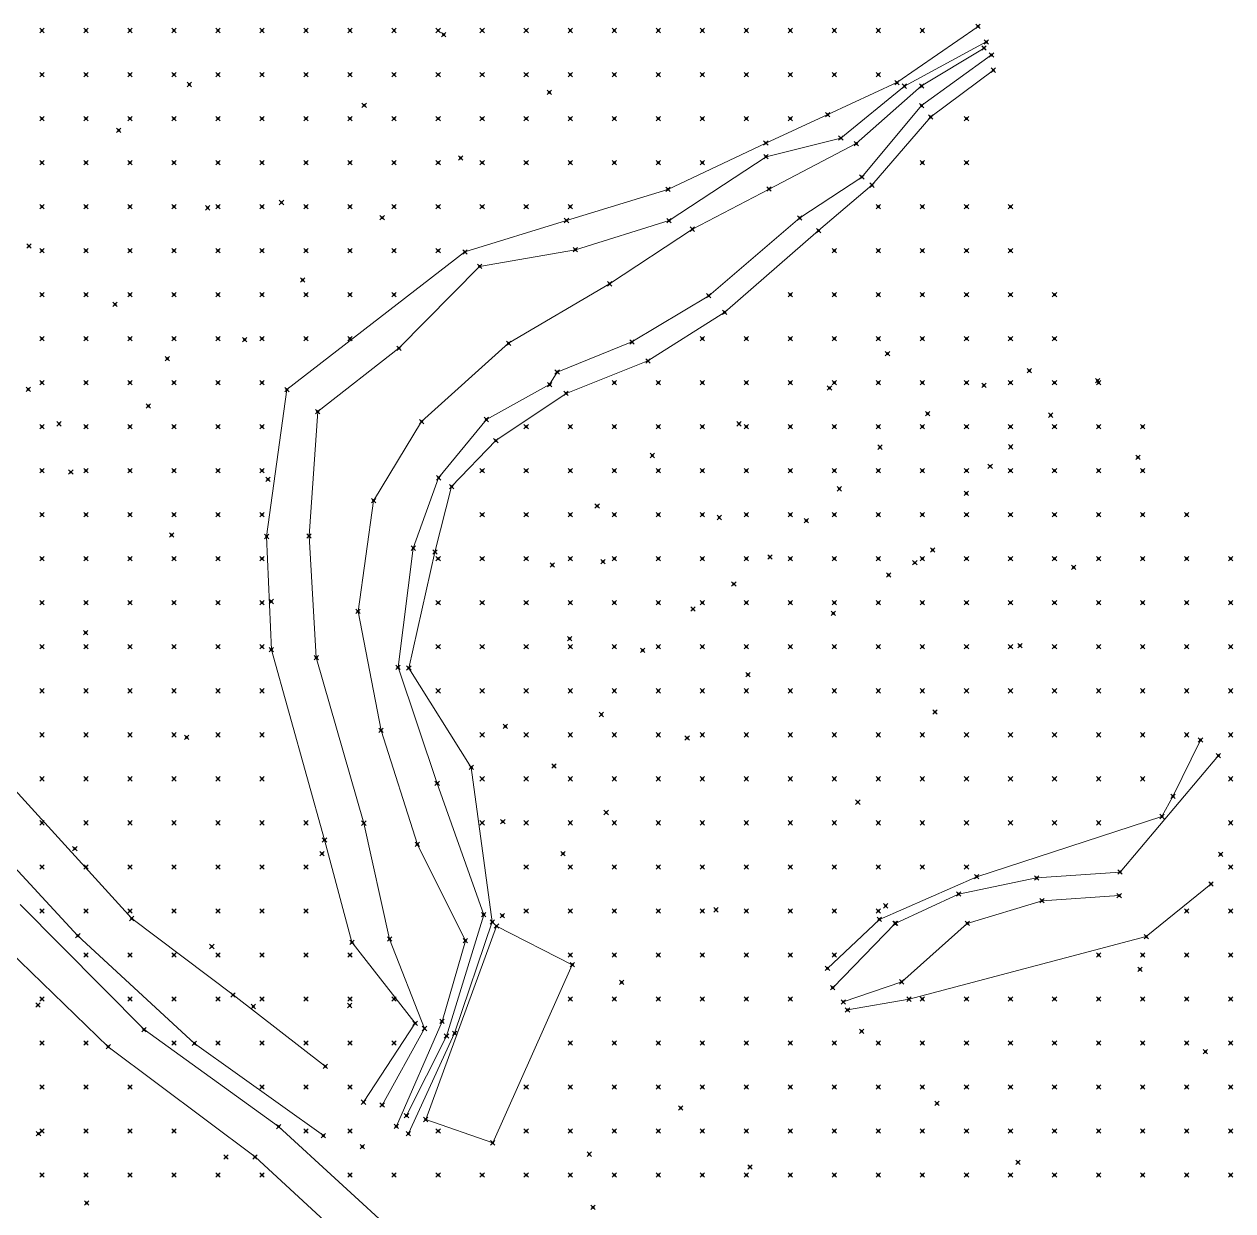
# Model space of a CAD drawing. Header units: metres. Extents: x 441556 to 446409, y 432338 to 461058.
# Drawn here: x 444496.2 to 444578.6, y 445076.2 to 445157.1 of the extents above; entities that cross this region are included whole.
import ezdxf

# ---------------------------------------------------------------- set-up
doc = ezdxf.new("R2010")
doc.units = ezdxf.units.M
doc.header["$MEASUREMENT"] = 0
doc.header["$PDMODE"] = 35
doc.header["$PDSIZE"] = 0.15
for name, color, linetype, lineweight in [('DTM-BRE-RevN_GRP_CONSTRUCTIE', 2, 'Continuous', 0), ('DTM-BRE-RevN_GRP_DRUM PAMANT', 2, 'Continuous', 0), ('DTM-BRE-RevN_GRP_FIRUL APEI', 2, 'Continuous', 0), ('DTM-BRE-RevN_GRP_RAU', 2, 'Continuous', 0), ('DTM-BRE-RevN_GRP_TALUZ JOS', 2, 'Continuous', 0), ('DTM-BRE-RevN_GRP_TALUZ SUS', 2, 'Continuous', 0), ('DTM-NOK-RevN_LIDAR_co_lidar', 91, 'Continuous', 0), ('DTM-NOK-RevN_RTK', 32, 'Continuous', 0)]:
    doc.layers.add(name, color=color, linetype=linetype, lineweight=lineweight)

msp = doc.modelspace()

# ---------------------------------------------------------------- linework, layer by layer
at = {"layer": 'DTM-BRE-RevN_GRP_CONSTRUCTIE'}
for p, q in [((444528.425, 445095.622, 361.107), (444523.601, 445082.444, 359.152)), ((444533.587, 445092.993, 361.254), (444528.425, 445095.622, 361.107)), ((444528.162, 445080.853, 359.206), (444533.587, 445092.993, 361.254)), ((444523.601, 445082.444, 359.152), (444528.162, 445080.853, 359.206))]:
    msp.add_line(p, q, dxfattribs=at)
at = {"layer": 'DTM-BRE-RevN_GRP_DRUM PAMANT'}
for p, q in [((444495.969, 445097.09, 359.726), (444504.409, 445088.569, 358.851)), ((444501.971, 445087.401, 358.858), (444494.104, 445095.017, 359.708)), ((444504.409, 445088.569, 358.851), (444513.578, 445081.965, 358.048)), ((444511.976, 445079.894, 357.945), (444501.971, 445087.401, 358.858)), ((444513.578, 445081.965, 358.048), (444522.234, 445074.032, 357.37)), ((444520.409, 445072.13, 357.335), (444511.976, 445079.894, 357.945))]:
    msp.add_line(p, q, dxfattribs=at)
at = {"layer": 'DTM-BRE-RevN_GRP_FIRUL APEI'}
for p, q in [((444561.64, 445155.454, 383.611), (444557.387, 445152.868, 381.37)), ((444557.387, 445152.868, 381.37), (444552.933, 445148.939, 378.505)), ((444552.933, 445148.939, 378.505), (444546.993, 445145.845, 375.768)), ((444546.993, 445145.845, 375.768), (444541.773, 445143.113, 373.649)), ((444541.773, 445143.113, 373.649), (444536.125, 445139.385, 371.305)), ((444536.125, 445139.385, 371.305), (444529.245, 445135.332, 369.064)), ((444529.245, 445135.332, 369.064), (444523.325, 445130.002, 366.853)), ((444523.325, 445130.002, 366.853), (444520.048, 445124.608, 365.723)), ((444520.048, 445124.608, 365.723), (444518.991, 445117.07, 364.076)), ((444518.991, 445117.07, 364.076), (444520.561, 445108.954, 362.596)), ((444520.561, 445108.954, 362.596), (444523.035, 445101.192, 361.425)), ((444523.035, 445101.192, 361.425), (444526.308, 445094.624, 360.911)), ((444526.308, 445094.624, 360.911), (444524.711, 445089.13, 360.256)), ((444524.711, 445089.13, 360.256), (444521.603, 445081.981, 358.513))]:
    msp.add_line(p, q, dxfattribs=at)
at = {"layer": 'DTM-BRE-RevN_GRP_RAU'}
for p, q in [((444556.215, 445152.853, 381.209), (444561.787, 445155.869, 383.863)), ((444562.147, 445154.982, 383.928), (444557.381, 445151.527, 381.111)), ((444551.881, 445149.315, 378.29), (444556.215, 445152.853, 381.209)), ((444557.381, 445151.527, 381.111), (444553.314, 445146.662, 378.084)), ((444546.785, 445148.049, 376.323), (444551.881, 445149.315, 378.29)), ((444540.182, 445143.691, 373.413), (444546.785, 445148.049, 376.323)), ((444553.314, 445146.662, 378.084), (444549.085, 445143.876, 376.277)), ((444533.796, 445141.711, 371.64), (444540.182, 445143.691, 373.413)), ((444549.085, 445143.876, 376.277), (444542.882, 445138.572, 372.908)), ((444527.27, 445140.571, 370.694), (444533.796, 445141.711, 371.64)), ((444521.775, 445134.999, 368.105), (444527.27, 445140.571, 370.694)), ((444542.882, 445138.572, 372.908), (444537.651, 445135.428, 371.162)), ((444537.651, 445135.428, 371.162), (444532.555, 445133.374, 369.856)), ((444516.243, 445130.676, 367.064), (444521.775, 445134.999, 368.105)), ((444532.555, 445133.374, 369.856), (444532.044, 445132.521, 370.413)), ((444532.044, 445132.521, 370.413), (444527.736, 445130.144, 367.885)), ((444515.657, 445122.207, 365.545), (444516.243, 445130.676, 367.064)), ((444527.736, 445130.144, 367.885), (444524.476, 445126.169, 366.741)), ((444524.476, 445126.169, 366.741), (444522.75, 445121.376, 365.394)), ((444516.143, 445113.917, 364.334), (444515.657, 445122.207, 365.545)), ((444522.75, 445121.376, 365.394), (444521.719, 445113.256, 363.516)), ((444519.385, 445102.635, 361.825), (444516.143, 445113.917, 364.334)), ((444521.719, 445113.256, 363.516), (444524.383, 445105.347, 361.982)), ((444570.905, 445099.307, 367.057), (444577.607, 445107.243, 373.01)), ((444524.383, 445105.347, 361.982), (444527.551, 445096.399, 361.053)), ((444521.138, 445094.739, 361.393), (444519.385, 445102.635, 361.825)), ((444565.217, 445098.907, 365.815), (444570.905, 445099.307, 367.057)), ((444559.906, 445097.803, 364.947), (444565.217, 445098.907, 365.815)), ((444555.58, 445095.805, 364.049), (444559.906, 445097.803, 364.947)), ((444565.588, 445097.35, 365.661), (444560.494, 445095.809, 364.75)), ((444570.845, 445097.704, 366.786), (444565.588, 445097.35, 365.661)), ((444527.551, 445096.399, 361.053), (444525.015, 445088.127, 360.189)), ((444551.328, 445091.424, 363.105), (444555.58, 445095.805, 364.049)), ((444560.494, 445095.809, 364.75), (444556.031, 445091.824, 363.813)), ((444523.518, 445088.646, 360.458), (444521.138, 445094.739, 361.393)), ((444556.031, 445091.824, 363.813), (444552.043, 445090.459, 363.145)), ((444520.633, 445083.431, 359.174), (444523.518, 445088.646, 360.458)), ((444525.015, 445088.127, 360.189), (444522.29, 445082.713, 358.9))]:
    msp.add_line(p, q, dxfattribs=at)
at = {"layer": 'DTM-BRE-RevN_GRP_TALUZ JOS'}
for p, q in [((444499.899, 445094.967, 359.629), (444492.215, 445103.262, 360.719)), ((444507.846, 445087.634, 358.792), (444499.899, 445094.967, 359.629)), ((444516.628, 445081.348, 358.223), (444507.846, 445087.634, 358.792))]:
    msp.add_line(p, q, dxfattribs=at)
at = {"layer": 'DTM-BRE-RevN_GRP_TALUZ SUS'}
for p, q in [((444555.706, 445153.097, 381.459), (444561.231, 445156.929, 384.685)), ((444562.276, 445153.944, 384.287), (444558.005, 445150.755, 381.458)), ((444550.993, 445150.918, 378.852), (444555.706, 445153.097, 381.459)), ((444546.774, 445148.975, 376.889), (444550.993, 445150.918, 378.852)), ((444558.005, 445150.755, 381.458), (444554.004, 445146.107, 378.492)), ((444540.102, 445145.819, 374.371), (444546.774, 445148.975, 376.889)), ((444554.004, 445146.107, 378.492), (444550.364, 445143.016, 376.906)), ((444533.192, 445143.699, 372.776), (444540.102, 445145.819, 374.371)), ((444526.269, 445141.559, 371.649), (444533.192, 445143.699, 372.776)), ((444550.364, 445143.016, 376.906), (444543.971, 445137.449, 373.874)), ((444514.142, 445132.18, 368.199), (444526.269, 445141.559, 371.649)), ((444543.971, 445137.449, 373.874), (444538.742, 445134.136, 371.99)), ((444538.742, 445134.136, 371.99), (444533.165, 445131.924, 370.857)), ((444512.758, 445122.171, 366.278), (444514.142, 445132.18, 368.199)), ((444533.165, 445131.924, 370.857), (444528.38, 445128.702, 368.624)), ((444528.38, 445128.702, 368.624), (444525.363, 445125.573, 367.621)), ((444525.363, 445125.573, 367.621), (444524.229, 445121.105, 366.353)), ((444513.084, 445114.456, 365.279), (444512.758, 445122.171, 366.278)), ((444524.229, 445121.105, 366.353), (444522.45, 445113.205, 363.942)), ((444516.707, 445101.496, 363.658), (444513.084, 445114.456, 365.279)), ((444522.45, 445113.205, 363.942), (444526.708, 445106.436, 363.232)), ((444574.506, 445104.465, 372.181), (444576.385, 445108.301, 373.977)), ((444526.708, 445106.436, 363.232), (444528.135, 445095.903, 361.029)), ((444503.574, 445096.139, 363.316), (444495.387, 445105.148, 363.794)), ((444573.76, 445103.091, 371.332), (444574.506, 445104.465, 372.181)), ((444561.143, 445098.99, 366.517), (444573.76, 445103.091, 371.332)), ((444518.576, 445094.523, 362.854), (444516.707, 445101.496, 363.658)), ((444554.509, 445096.079, 363.868), (444561.143, 445098.99, 366.517)), ((444577.093, 445098.489, 371.314), (444572.685, 445094.905, 369.911)), ((444510.473, 445090.936, 362.717), (444503.574, 445096.139, 363.316)), ((444528.135, 445095.903, 361.029), (444525.572, 445088.323, 360.458)), ((444550.975, 445092.741, 363.041), (444554.509, 445096.079, 363.868)), ((444572.685, 445094.905, 369.911), (444556.532, 445090.643, 364.3)), ((444522.883, 445089.005, 361.147), (444518.576, 445094.523, 362.854)), ((444516.768, 445086.059, 360.786), (444510.473, 445090.936, 362.717)), ((444556.532, 445090.643, 364.3), (444552.334, 445089.907, 363.327)), ((444519.363, 445083.628, 359.686), (444522.883, 445089.005, 361.147)), ((444525.572, 445088.323, 360.458), (444522.425, 445081.48, 358.776))]:
    msp.add_line(p, q, dxfattribs=at)
at = {"layer": 'DTM-NOK-RevN_LIDAR_co_lidar'}
for p in [(444497.453, 445156.646, 369.68), (444500.453, 445156.646, 370.379), (444503.452, 445156.646, 371.12), (444506.451, 445156.646, 371.94), (444509.451, 445156.646, 372.799), (444512.45, 445156.646, 373.687), (444515.45, 445156.646, 374.635), (444518.449, 445156.646, 375.547), (444521.448, 445156.646, 376.422), (444524.448, 445156.646, 377.3), (444527.447, 445156.646, 378.117), (444530.446, 445156.646, 378.922), (444533.446, 445156.646, 379.814), (444536.445, 445156.646, 380.573), (444539.444, 445156.646, 381.19), (444542.444, 445156.646, 382.003), (444545.443, 445156.646, 381.813), (444548.442, 445156.646, 381.444), (444551.442, 445156.646, 382.379), (444554.441, 445156.646, 382.867), (444557.44, 445156.646, 383.029), (444497.453, 445153.647, 369.418), (444500.453, 445153.647, 370.065), (444503.452, 445153.647, 370.803), (444506.451, 445153.647, 371.628), (444509.451, 445153.647, 372.509), (444512.45, 445153.647, 373.373), (444515.45, 445153.647, 374.251), (444518.449, 445153.647, 375.159), (444521.448, 445153.647, 376.032), (444524.448, 445153.647, 376.883), (444527.447, 445153.647, 377.706), (444530.446, 445153.647, 378.493), (444533.446, 445153.647, 379.379), (444536.445, 445153.647, 379.832), (444539.444, 445153.647, 379.467), (444542.444, 445153.647, 379.927), (444545.443, 445153.647, 379.728), (444548.442, 445153.647, 379.752), (444551.442, 445153.647, 380.439), (444554.441, 445153.647, 380.955), (444497.453, 445150.647, 369.151), (444500.453, 445150.647, 369.803), (444503.452, 445150.647, 370.52), (444506.451, 445150.647, 371.338), (444509.451, 445150.647, 372.182), (444512.45, 445150.647, 373.022), (444515.45, 445150.647, 373.871), (444518.449, 445150.647, 374.782), (444521.448, 445150.647, 375.662), (444524.448, 445150.647, 376.454), (444527.447, 445150.647, 377.106), (444530.446, 445150.647, 377.471), (444533.446, 445150.647, 377.93), (444536.445, 445150.647, 378.097), (444539.444, 445150.647, 377.097), (444542.444, 445150.647, 377.469), (444545.443, 445150.647, 377.607), (444548.442, 445150.647, 378.016), (444560.44, 445150.647, 382.928), (444497.453, 445147.648, 368.865), (444500.453, 445147.648, 369.565), (444503.452, 445147.648, 370.264), (444506.451, 445147.648, 371.037), (444509.451, 445147.648, 371.816), (444512.45, 445147.648, 372.636), (444515.45, 445147.648, 373.484), (444518.449, 445147.648, 374.393), (444521.448, 445147.648, 375.253), (444524.448, 445147.648, 375.82), (444527.447, 445147.648, 375.863), (444530.446, 445147.648, 375.467), (444533.446, 445147.648, 375.295), (444536.445, 445147.648, 375.374), (444539.444, 445147.648, 375.089), (444542.444, 445147.648, 375.605), (444557.44, 445147.648, 380.551), (444560.44, 445147.648, 382.444), (444497.453, 445144.649, 368.629), (444500.453, 445144.649, 369.305), (444503.452, 445144.649, 369.98), (444506.451, 445144.649, 370.648), (444509.451, 445144.649, 371.39), (444512.45, 445144.649, 372.179), (444515.45, 445144.649, 372.97), (444518.449, 445144.649, 373.742), (444521.448, 445144.649, 374.46), (444524.448, 445144.649, 374.522), (444527.447, 445144.649, 373.818), (444530.446, 445144.649, 373.217), (444533.446, 445144.649, 373.104), (444554.441, 445144.649, 378.921), (444557.44, 445144.649, 380.885), (444560.44, 445144.649, 382.606), (444563.439, 445144.649, 384.778), (444497.453, 445141.649, 368.384), (444500.453, 445141.649, 368.988), (444503.452, 445141.649, 369.602), (444506.451, 445141.649, 370.208), (444509.451, 445141.649, 370.843), (444512.45, 445141.649, 371.579), (444515.45, 445141.649, 372.161), (444518.449, 445141.649, 372.413), (444521.448, 445141.649, 372.646), (444524.448, 445141.649, 372.184), (444551.442, 445141.649, 378.324), (444554.441, 445141.649, 379.703), (444557.44, 445141.649, 381.141), (444560.44, 445141.649, 383.506), (444563.439, 445141.649, 384.561), (444497.453, 445138.65, 368.109), (444500.453, 445138.65, 368.692), (444503.452, 445138.65, 369.224), (444506.451, 445138.65, 369.674), (444509.451, 445138.65, 370.125), (444512.45, 445138.65, 370.648), (444515.45, 445138.65, 370.876), (444518.449, 445138.65, 370.561), (444521.448, 445138.65, 369.84), (444548.442, 445138.65, 375.834), (444551.442, 445138.65, 378.011), (444554.441, 445138.65, 379.773), (444557.44, 445138.65, 381.406), (444560.44, 445138.65, 384.36), (444563.439, 445138.65, 385.831), (444566.438, 445138.65, 387.873), (444497.453, 445135.651, 367.757), (444500.453, 445135.651, 368.405), (444503.452, 445135.651, 368.852), (444506.451, 445135.651, 369.128), (444509.451, 445135.651, 369.378), (444512.45, 445135.651, 369.412), (444515.45, 445135.651, 369.263), (444518.449, 445135.651, 368.777), (444542.444, 445135.651, 373.25), (444545.443, 445135.651, 375.053), (444548.442, 445135.651, 376.28), (444551.442, 445135.651, 377.524), (444554.441, 445135.651, 379.99), (444557.44, 445135.651, 382.51), (444560.44, 445135.651, 384.068), (444563.439, 445135.651, 386.713), (444566.438, 445135.651, 388.12), (444497.453, 445132.651, 367.482), (444500.453, 445132.651, 368.079), (444503.452, 445132.651, 368.439), (444506.451, 445132.651, 368.603), (444509.451, 445132.651, 368.589), (444512.45, 445132.651, 368.444), (444536.445, 445132.651, 371.494), (444539.444, 445132.651, 372.802), (444542.444, 445132.651, 374.116), (444545.443, 445132.651, 376.388), (444548.442, 445132.651, 377.566), (444551.442, 445132.651, 378.376), (444554.441, 445132.651, 379.584), (444557.44, 445132.651, 380.923), (444560.44, 445132.651, 383.639), (444563.439, 445132.651, 385.812), (444566.438, 445132.651, 386.881), (444569.438, 445132.651, 388.461), (444497.453, 445129.652, 366.914), (444500.453, 445129.652, 367.676), (444503.452, 445129.652, 368.069), (444506.451, 445129.652, 368.115), (444509.451, 445129.652, 367.884), (444512.45, 445129.652, 367.484), (444530.446, 445129.652, 369.692), (444533.446, 445129.652, 371.496), (444536.445, 445129.652, 373.219), (444539.444, 445129.652, 374.801), (444542.444, 445129.652, 376.029), (444545.443, 445129.652, 376.625), (444548.442, 445129.652, 377.317), (444551.442, 445129.652, 377.911), (444554.441, 445129.652, 379.452), (444557.44, 445129.652, 379.93), (444560.44, 445129.652, 383.306), (444563.439, 445129.652, 385.131), (444566.438, 445129.652, 385.437), (444569.438, 445129.652, 386.159), (444572.437, 445129.652, 387.328), (444497.453, 445126.653, 366.42), (444500.453, 445126.653, 367.089), (444503.452, 445126.653, 367.64), (444506.451, 445126.653, 367.633), (444509.451, 445126.653, 367.383), (444512.45, 445126.653, 366.931), (444527.447, 445126.653, 368.326), (444530.446, 445126.653, 369.956), (444533.446, 445126.653, 371.784), (444536.445, 445126.653, 373.494), (444539.444, 445126.653, 374.406), (444542.444, 445126.653, 374.895), (444545.443, 445126.653, 375.599), (444548.442, 445126.653, 375.945), (444551.442, 445126.653, 376.976), (444554.441, 445126.653, 378.206), (444557.44, 445126.653, 379.976), (444560.44, 445126.653, 380.628), (444563.439, 445126.653, 383.207), (444566.438, 445126.653, 383.399), (444569.438, 445126.653, 384.318), (444572.437, 445126.653, 385.273), (444497.453, 445123.653, 366.086), (444500.453, 445123.653, 366.518), (444503.452, 445123.653, 367.041), (444506.451, 445123.653, 367.183), (444509.451, 445123.653, 366.953), (444512.45, 445123.653, 366.42), (444527.447, 445123.653, 367.869), (444530.446, 445123.653, 369.431), (444533.446, 445123.653, 371.241), (444536.445, 445123.653, 372.334), (444539.444, 445123.653, 372.466), (444542.444, 445123.653, 372.654), (444545.443, 445123.653, 373.566), (444548.442, 445123.653, 374.752), (444551.442, 445123.653, 375.984), (444554.441, 445123.653, 377.382), (444557.44, 445123.653, 379.026), (444560.44, 445123.653, 380.111), (444563.439, 445123.653, 380.905), (444566.438, 445123.653, 381.711), (444569.438, 445123.653, 382.497), (444572.437, 445123.653, 383.367), (444575.436, 445123.653, 384.446), (444497.453, 445120.654, 365.81), (444500.453, 445120.654, 366.17), (444503.452, 445120.654, 366.429), (444506.451, 445120.654, 366.69), (444509.451, 445120.654, 366.511), (444512.45, 445120.654, 365.87), (444524.448, 445120.654, 366.054), (444527.447, 445120.654, 367.986), (444530.446, 445120.654, 369.954), (444533.446, 445120.654, 371.194), (444536.445, 445120.654, 371.052), (444539.444, 445120.654, 370.212), (444542.444, 445120.654, 370.999), (444545.443, 445120.654, 372.296), (444548.442, 445120.654, 373.72), (444551.442, 445120.654, 374.977), (444554.441, 445120.654, 376.018), (444557.44, 445120.654, 377.714), (444560.44, 445120.654, 378.28), (444563.439, 445120.654, 379.402), (444566.438, 445120.654, 380.093), (444569.438, 445120.654, 381.086), (444572.437, 445120.654, 381.795), (444575.436, 445120.654, 383.271), (444578.436, 445120.654, 383.813), (444497.453, 445117.654, 365.52), (444500.453, 445117.654, 365.844), (444503.452, 445117.654, 366.019), (444506.451, 445117.654, 366.057), (444509.451, 445117.654, 365.999), (444512.45, 445117.654, 365.589), (444524.448, 445117.654, 366.33), (444527.447, 445117.654, 368.403), (444530.446, 445117.654, 368.977), (444533.446, 445117.654, 369.18), (444536.445, 445117.654, 368.997), (444539.444, 445117.654, 368.974), (444542.444, 445117.654, 370.141), (444545.443, 445117.654, 371.85), (444548.442, 445117.654, 373.41), (444551.442, 445117.654, 374.666), (444554.441, 445117.654, 375.212), (444557.44, 445117.654, 375.825), (444560.44, 445117.654, 376.611), (444563.439, 445117.654, 377.39), (444566.438, 445117.654, 378.309), (444569.438, 445117.654, 379.187), (444572.437, 445117.654, 380.704), (444575.436, 445117.654, 381.859), (444578.436, 445117.654, 379.522), (444497.453, 445114.655, 365.197), (444500.453, 445114.655, 365.521), (444503.452, 445114.655, 365.709), (444506.451, 445114.655, 365.659), (444509.451, 445114.655, 365.508), (444512.45, 445114.655, 365.115), (444524.448, 445114.655, 365.682), (444527.447, 445114.655, 367.638), (444530.446, 445114.655, 367.502), (444533.446, 445114.655, 366.857), (444536.445, 445114.655, 367.478), (444539.444, 445114.655, 368.138), (444542.444, 445114.655, 369.587), (444545.443, 445114.655, 371.762), (444548.442, 445114.655, 373.443), (444551.442, 445114.655, 373.829), (444554.441, 445114.655, 373.832), (444557.44, 445114.655, 374.489), (444560.44, 445114.655, 375.125), (444563.439, 445114.655, 375.613), (444566.438, 445114.655, 376.698), (444569.438, 445114.655, 378.012), (444572.437, 445114.655, 379.764), (444575.436, 445114.655, 378.404), (444578.436, 445114.655, 376.466), (444497.453, 445111.656, 364.91), (444500.453, 445111.656, 365.182), (444503.452, 445111.656, 365.409), (444506.451, 445111.656, 365.395), (444509.451, 445111.656, 365.119), (444512.45, 445111.656, 364.751), (444524.448, 445111.656, 364.133), (444527.447, 445111.656, 365.077), (444530.446, 445111.656, 365.445), (444533.446, 445111.656, 365.875), (444536.445, 445111.656, 366.489), (444539.444, 445111.656, 367.472), (444542.444, 445111.656, 368.975), (444545.443, 445111.656, 371.005), (444548.442, 445111.656, 372.317), (444551.442, 445111.656, 372.298), (444554.441, 445111.656, 371.918), (444557.44, 445111.656, 372.516), (444560.44, 445111.656, 372.49), (444563.439, 445111.656, 374.139), (444566.438, 445111.656, 375.32), (444569.438, 445111.656, 375.463), (444572.437, 445111.656, 376.092), (444575.436, 445111.656, 375.863), (444578.436, 445111.656, 375.503), (444497.453, 445108.656, 364.615), (444500.453, 445108.656, 364.838), (444503.452, 445108.656, 365.018), (444506.451, 445108.656, 365.056), (444509.451, 445108.656, 364.865), (444512.45, 445108.656, 364.523), (444527.447, 445108.656, 363.904), (444530.446, 445108.656, 364.522), (444533.446, 445108.656, 365.177), (444536.445, 445108.656, 366.181), (444539.444, 445108.656, 367.504), (444542.444, 445108.656, 368.521), (444545.443, 445108.656, 369.57), (444548.442, 445108.656, 370.466), (444551.442, 445108.656, 370.349), (444554.441, 445108.656, 370.022), (444557.44, 445108.656, 370.404), (444560.44, 445108.656, 370.516), (444563.439, 445108.656, 372.655), (444566.438, 445108.656, 373.148), (444569.438, 445108.656, 373.384), (444572.437, 445108.656, 372.662), (444575.436, 445108.656, 373.086), (444578.436, 445108.656, 374.17), (444497.453, 445105.657, 364.168), (444500.453, 445105.657, 364.429), (444503.452, 445105.657, 364.614), (444506.451, 445105.657, 364.697), (444509.451, 445105.657, 364.599), (444512.45, 445105.657, 364.304), (444527.447, 445105.657, 362.892), (444530.446, 445105.657, 363.794), (444533.446, 445105.657, 365.011), (444536.445, 445105.657, 366.563), (444539.444, 445105.657, 367.59), (444542.444, 445105.657, 367.578), (444545.443, 445105.657, 367.786), (444548.442, 445105.657, 368.256), (444551.442, 445105.657, 368.233), (444554.441, 445105.657, 368.086), (444557.44, 445105.657, 368.538), (444560.44, 445105.657, 368.826), (444563.439, 445105.657, 370.54), (444566.438, 445105.657, 371.663), (444569.438, 445105.657, 370.806), (444572.437, 445105.657, 370.354), (444578.436, 445105.657, 372.59), (444497.453, 445102.658, 363.67), (444500.453, 445102.658, 364.019), (444503.452, 445102.658, 364.207), (444506.451, 445102.658, 364.292), (444509.451, 445102.658, 364.26), (444512.45, 445102.658, 364.032), (444515.45, 445102.658, 363.587), (444527.447, 445102.658, 362.09), (444530.446, 445102.658, 363.378), (444533.446, 445102.658, 365.079), (444536.445, 445102.658, 366.229), (444539.444, 445102.658, 366.232), (444542.444, 445102.658, 365.893), (444545.443, 445102.658, 365.858), (444548.442, 445102.658, 366.002), (444551.442, 445102.658, 366.196), (444554.441, 445102.658, 366.353), (444557.44, 445102.658, 366.784), (444560.44, 445102.658, 367.503), (444563.439, 445102.658, 368.135), (444566.438, 445102.658, 368.891), (444569.438, 445102.658, 368.61), (444578.436, 445102.658, 371.647), (444497.453, 445099.658, 361.827), (444500.453, 445099.658, 363.464), (444503.452, 445099.658, 363.769), (444506.451, 445099.658, 363.868), (444509.451, 445099.658, 363.868), (444512.45, 445099.658, 363.686), (444515.45, 445099.658, 363.338), (444530.446, 445099.658, 362.684), (444533.446, 445099.658, 364.182), (444536.445, 445099.658, 364.807), (444539.444, 445099.658, 364.375), (444542.444, 445099.658, 364.11), (444545.443, 445099.658, 364.149), (444548.442, 445099.658, 364.341), (444551.442, 445099.658, 364.649), (444554.441, 445099.658, 365.061), (444557.44, 445099.658, 365.392), (444560.44, 445099.658, 366.143), (444578.436, 445099.658, 371.555), (444497.453, 445096.659, 360.057), (444500.453, 445096.659, 361.678), (444503.452, 445096.659, 363.071), (444506.451, 445096.659, 363.414), (444509.451, 445096.659, 363.44), (444512.45, 445096.659, 363.299), (444515.45, 445096.659, 363.02), (444530.446, 445096.659, 361.907), (444533.446, 445096.659, 362.784), (444536.445, 445096.659, 362.978), (444539.444, 445096.659, 362.618), (444542.444, 445096.659, 362.662), (444545.443, 445096.659, 362.968), (444548.442, 445096.659, 363.372), (444551.442, 445096.659, 363.819), (444554.441, 445096.659, 364.243), (444575.436, 445096.659, 369.965), (444578.436, 445096.659, 371.786), (444500.453, 445093.66, 359.764), (444503.452, 445093.66, 361.205), (444506.451, 445093.66, 362.441), (444509.451, 445093.66, 362.946), (444512.45, 445093.66, 362.923), (444515.45, 445093.66, 362.638), (444518.449, 445093.66, 362.077), (444533.446, 445093.66, 361.436), (444536.445, 445093.66, 361.597), (444539.444, 445093.66, 361.585), (444542.444, 445093.66, 361.97), (444545.443, 445093.66, 362.408), (444548.442, 445093.66, 362.853), (444551.442, 445093.66, 363.36), (444569.438, 445093.66, 368.188), (444572.437, 445093.66, 369.622), (444575.436, 445093.66, 370.701), (444578.436, 445093.66, 372.265), (444497.453, 445090.66, 358.825), (444503.452, 445090.66, 359.295), (444506.451, 445090.66, 360.512), (444509.451, 445090.66, 361.808), (444512.45, 445090.66, 362.39), (444515.45, 445090.66, 362.293), (444518.449, 445090.66, 361.908), (444521.448, 445090.66, 361.358), (444533.446, 445090.66, 360.552), (444536.445, 445090.66, 360.933), (444539.444, 445090.66, 361.348), (444542.444, 445090.66, 361.851), (444545.443, 445090.66, 362.225), (444548.442, 445090.66, 362.634), (444557.44, 445090.66, 364.378), (444560.44, 445090.66, 365.247), (444563.439, 445090.66, 366.035), (444566.438, 445090.66, 367.291), (444569.438, 445090.66, 368.431), (444572.437, 445090.66, 370.143), (444575.436, 445090.66, 371.617), (444578.436, 445090.66, 373.266), (444497.453, 445087.661, 358.121), (444500.453, 445087.661, 358.517), (444506.451, 445087.661, 358.829), (444509.451, 445087.661, 359.863), (444512.45, 445087.661, 360.68), (444515.45, 445087.661, 361.294), (444518.449, 445087.661, 361.343), (444521.448, 445087.661, 360.675), (444533.446, 445087.661, 360.275), (444536.445, 445087.661, 360.735), (444539.444, 445087.661, 361.288), (444542.444, 445087.661, 361.709), (444545.443, 445087.661, 362.025), (444548.442, 445087.661, 362.418), (444551.442, 445087.661, 362.915), (444554.441, 445087.661, 363.566), (444557.44, 445087.661, 364.528), (444560.44, 445087.661, 365.416), (444563.439, 445087.661, 366.181), (444566.438, 445087.661, 367.463), (444569.438, 445087.661, 369.087), (444572.437, 445087.661, 370.379), (444575.436, 445087.661, 372.262), (444578.436, 445087.661, 373.985), (444497.453, 445084.662, 357.561), (444500.453, 445084.662, 357.868), (444503.452, 445084.662, 358.038), (444512.45, 445084.662, 358.601), (444515.45, 445084.662, 359.559), (444518.449, 445084.662, 359.983), (444530.446, 445084.662, 359.773), (444533.446, 445084.662, 360.115), (444536.445, 445084.662, 360.566), (444539.444, 445084.662, 361.039), (444542.444, 445084.662, 361.374), (444545.443, 445084.662, 361.71), (444548.442, 445084.662, 362.276), (444551.442, 445084.662, 363.026), (444554.441, 445084.662, 364.037), (444557.44, 445084.662, 365.37), (444560.44, 445084.662, 366.326), (444563.439, 445084.662, 366.832), (444566.438, 445084.662, 367.856), (444569.438, 445084.662, 369.375), (444572.437, 445084.662, 370.736), (444575.436, 445084.662, 372.566), (444578.436, 445084.662, 374.163), (444497.453, 445081.662, 357.254), (444500.453, 445081.662, 357.236), (444503.452, 445081.662, 357.219), (444506.451, 445081.662, 357.671), (444515.45, 445081.662, 358.293), (444518.449, 445081.662, 358.542), (444524.448, 445081.662, 359.012), (444530.446, 445081.662, 359.455), (444533.446, 445081.662, 359.818), (444536.445, 445081.662, 360.213), (444539.444, 445081.662, 360.646), (444542.444, 445081.662, 361.081), (444545.443, 445081.662, 361.771), (444548.442, 445081.662, 362.729), (444551.442, 445081.662, 363.789), (444554.441, 445081.662, 365.276), (444557.44, 445081.662, 366.832), (444560.44, 445081.662, 367.714), (444563.439, 445081.662, 367.927), (444566.438, 445081.662, 368.709), (444569.438, 445081.662, 369.82), (444572.437, 445081.662, 371.448), (444575.436, 445081.662, 373.236), (444578.436, 445081.662, 374.784), (444497.453, 445078.663, 356.905), (444500.453, 445078.663, 356.993), (444503.452, 445078.663, 356.974), (444506.451, 445078.663, 356.975), (444509.451, 445078.663, 357.301), (444512.45, 445078.663, 357.535), (444518.449, 445078.663, 357.772), (444521.448, 445078.663, 358.094), (444524.448, 445078.663, 358.492), (444527.447, 445078.663, 358.846), (444530.446, 445078.663, 359.174), (444533.446, 445078.663, 359.503), (444536.445, 445078.663, 359.897), (444539.444, 445078.663, 360.384), (444542.444, 445078.663, 361.104), (444545.443, 445078.663, 362.418), (444548.442, 445078.663, 363.515), (444551.442, 445078.663, 364.499), (444554.441, 445078.663, 366.101), (444557.44, 445078.663, 367.82), (444560.44, 445078.663, 368.959), (444563.439, 445078.663, 369.216), (444566.438, 445078.663, 369.986), (444569.438, 445078.663, 370.974), (444572.437, 445078.663, 372.487), (444575.436, 445078.663, 374.176), (444578.436, 445078.663, 375.652)]:
    msp.add_point(p, dxfattribs=at)
at = {"layer": 'DTM-NOK-RevN_RTK'}
for p in [(444561.231, 445156.929, 384.685), (444524.819, 445156.36, 377.451), (444561.787, 445155.869, 383.863), (444561.64, 445155.454, 383.611), (444562.147, 445154.982, 383.928), (444562.276, 445153.944, 384.287), (444507.504, 445152.969, 371.888), (444532.023, 445152.434, 378.945), (444555.706, 445153.097, 381.459), (444556.215, 445152.853, 381.209), (444557.387, 445152.868, 381.37), (444519.41, 445151.556, 375.282), (444550.993, 445150.918, 378.852), (444557.381, 445151.527, 381.111), (444558.005, 445150.755, 381.458), (444502.691, 445149.851, 370.305), (444551.881, 445149.315, 378.29), (444546.774, 445148.975, 376.889), (444552.933, 445148.939, 378.505), (444525.983, 445147.965, 376.24), (444546.785, 445148.049, 376.323), (444553.314, 445146.662, 378.084), (444540.102, 445145.819, 374.371), (444546.993, 445145.845, 375.768), (444554.004, 445146.107, 378.492), (444508.741, 445144.565, 371.266), (444513.776, 445144.929, 372.67), (444520.636, 445143.887, 374.377), (444533.192, 445143.699, 372.776), (444540.182, 445143.691, 373.413), (444549.085, 445143.876, 376.277), (444541.773, 445143.113, 373.649), (444550.364, 445143.016, 376.906), (444496.569, 445141.955, 368.25), (444533.796, 445141.711, 371.64), (444526.269, 445141.559, 371.649), (444527.27, 445140.571, 370.694), (444515.224, 445139.645, 371.791), (444536.125, 445139.385, 371.305), (444542.882, 445138.572, 372.908), (444502.442, 445137.994, 369.044), (444543.971, 445137.449, 373.874), (444511.264, 445135.582, 369.648), (444529.245, 445135.332, 369.064), (444537.651, 445135.428, 371.162), (444505.996, 445134.286, 369.027), (444521.775, 445134.999, 368.105), (444555.061, 445134.622, 381.769), (444538.742, 445134.136, 371.99), (444564.722, 445133.462, 386.221), (444532.555, 445133.374, 369.856), (444569.37, 445132.796, 388.585), (444496.522, 445132.192, 367.321), (444514.142, 445132.18, 368.199), (444532.044, 445132.521, 370.413), (444533.165, 445131.924, 370.857), (444551.109, 445132.283, 379.441), (444561.626, 445132.468, 384.193), (444504.704, 445131.058, 368.448), (444516.243, 445130.676, 367.064), (444527.736, 445130.144, 367.885), (444557.802, 445130.546, 381.414), (444566.18, 445130.437, 386.925), (444498.627, 445129.847, 367.491), (444523.325, 445130.002, 366.853), (444544.947, 445129.846, 376.585), (444528.38, 445128.702, 368.624), (444539.045, 445127.687, 375.249), (444554.544, 445128.255, 379.268), (444563.447, 445128.279, 384.645), (444562.054, 445126.959, 383.316), (444572.121, 445127.561, 385.729), (444499.422, 445126.556, 366.619), (444512.858, 445126.061, 366.995), (444524.476, 445126.169, 366.741), (444525.363, 445125.573, 367.621), (444551.784, 445125.416, 376.927), (444520.048, 445124.608, 365.723), (444560.432, 445125.115, 381.623), (444535.281, 445124.251, 372.662), (444543.595, 445123.465, 373.229), (444549.525, 445123.243, 375.435), (444506.293, 445122.274, 367.14), (444512.758, 445122.171, 366.278), (444515.657, 445122.207, 365.545), (444522.75, 445121.376, 365.394), (444524.229, 445121.105, 366.353), (444558.143, 445121.249, 378.969), (444535.68, 445120.457, 370.567), (444547.048, 445120.771, 373.242), (444556.924, 445120.378, 377.854), (444532.218, 445120.225, 371.479), (444555.135, 445119.553, 376.846), (444567.743, 445120.063, 380.628), (444544.592, 445118.934, 371.486), (444513.088, 445117.74, 365.563), (444518.991, 445117.07, 364.076), (444541.808, 445117.222, 369.585), (444551.367, 445116.939, 375.123), (444500.428, 445115.621, 365.724), (444533.403, 445115.21, 368.408), (444564.085, 445114.726, 375.573), (444513.084, 445114.456, 365.279), (444516.143, 445113.917, 364.334), (444538.376, 445114.41, 367.709), (444521.719, 445113.256, 363.516), (444522.45, 445113.205, 363.942), (444545.55, 445112.752, 371.985), (444535.573, 445110.04, 365.871), (444558.3, 445110.207, 371.645), (444520.561, 445108.954, 362.596), (444529.023, 445109.239, 365.483), (444507.31, 445108.481, 365.214), (444541.414, 445108.435, 368.428), (444576.385, 445108.301, 373.977), (444577.607, 445107.243, 373.01), (444526.708, 445106.436, 363.232), (444532.346, 445106.532, 364.485), (444524.383, 445105.347, 361.982), (444553.041, 445104.069, 367.287), (444574.506, 445104.465, 372.181), (444535.892, 445103.364, 366.858), (444573.76, 445103.091, 371.332), (444519.385, 445102.635, 361.825), (444528.854, 445102.736, 362.515), (444516.707, 445101.496, 363.658), (444499.697, 445100.904, 363.835), (444516.543, 445100.564, 363.545), (444523.035, 445101.192, 361.425), (444532.959, 445100.556, 364.911), (444577.762, 445100.516, 369.626), (444561.143, 445098.99, 366.517), (444565.217, 445098.907, 365.815), (444570.905, 445099.307, 367.057), (444577.093, 445098.489, 371.314), (444559.906, 445097.803, 364.947), (444565.588, 445097.35, 365.661), (444570.845, 445097.704, 366.786), (444527.551, 445096.399, 361.053), (444543.383, 445096.732, 362.726), (444554.929, 445097.004, 364.457), (444503.574, 445096.139, 363.316), (444528.135, 445095.903, 361.029), (444528.425, 445095.622, 361.107), (444528.823, 445096.34, 361.434), (444554.509, 445096.079, 363.868), (444555.58, 445095.805, 364.049), (444555.609, 445095.811, 364.023), (444560.494, 445095.809, 364.75), (444499.899, 445094.967, 359.629), (444521.138, 445094.739, 361.393), (444572.685, 445094.905, 369.911), (444509.028, 445094.234, 363.306), (444518.576, 445094.523, 362.854), (444526.308, 445094.624, 360.911), (444533.587, 445092.993, 361.254), (444550.975, 445092.741, 363.041), (444572.256, 445092.671, 370.08), (444536.956, 445091.786, 360.996), (444551.328, 445091.424, 363.105), (444556.031, 445091.824, 363.813), (444510.473, 445090.936, 362.717), (444556.532, 445090.643, 364.3), (444497.18, 445090.239, 359.228), (444511.861, 445090.144, 362.788), (444518.428, 445090.211, 362.006), (444552.043, 445090.459, 363.145), (444552.334, 445089.907, 363.327), (444522.883, 445089.005, 361.147), (444524.711, 445089.13, 360.256), (444504.409, 445088.569, 358.851), (444523.518, 445088.646, 360.458), (444525.572, 445088.323, 360.458), (444553.302, 445088.461, 363.395), (444501.971, 445087.401, 358.858), (444507.846, 445087.634, 358.792), (444525.015, 445088.127, 360.189), (444576.721, 445087.063, 373.048), (444516.768, 445086.059, 360.786), (444519.363, 445083.628, 359.686), (444520.633, 445083.431, 359.174), (444540.977, 445083.229, 360.94), (444558.435, 445083.538, 366.271), (444522.29, 445082.713, 358.9), (444523.601, 445082.444, 359.152), (444513.578, 445081.965, 358.048), (444521.603, 445081.981, 358.513), (444497.222, 445081.477, 357.376), (444516.628, 445081.348, 358.223), (444522.425, 445081.48, 358.776), (444528.162, 445080.853, 359.206), (444519.279, 445080.591, 358.455), (444534.739, 445080.083, 359.831), (444509.998, 445079.881, 358.124), (444511.976, 445079.894, 357.945), (444545.691, 445079.213, 362.423), (444563.946, 445079.535, 368.934), (444500.504, 445076.751, 356.763), (444535.004, 445076.465, 359.455)]:
    msp.add_point(p, dxfattribs=at)

doc.saveas('drawing.dxf')
